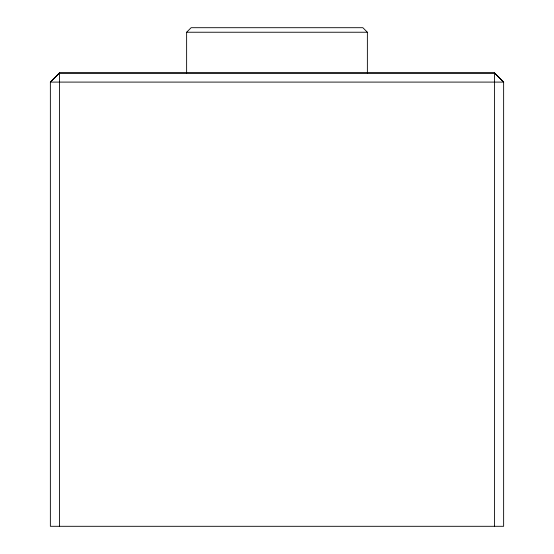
<?xml version="1.0" encoding="UTF-8"?>
<svg xmlns="http://www.w3.org/2000/svg" width="554" height="554" viewBox="0 0 554 554"><rect width="100%" height="100%" fill="white"/><g stroke="black" fill="none" stroke-linecap="round" stroke-linejoin="round"><path stroke-width="0.83" d="M59.43 72.983L50.366 82.096L50.366 526.3L503.634 526.3L503.634 82.096L494.57 72.983L59.43 72.983L59.43 526.3M186.629 72.983L186.629 32.236L191.151 27.7L362.849 27.7L367.371 32.236L367.371 72.983M186.629 32.236L367.371 32.236M494.57 72.983L494.57 526.3M59.43 73.024L50.366 82.096L503.634 82.096L494.57 73.024L59.43 73.024"/></g></svg>
